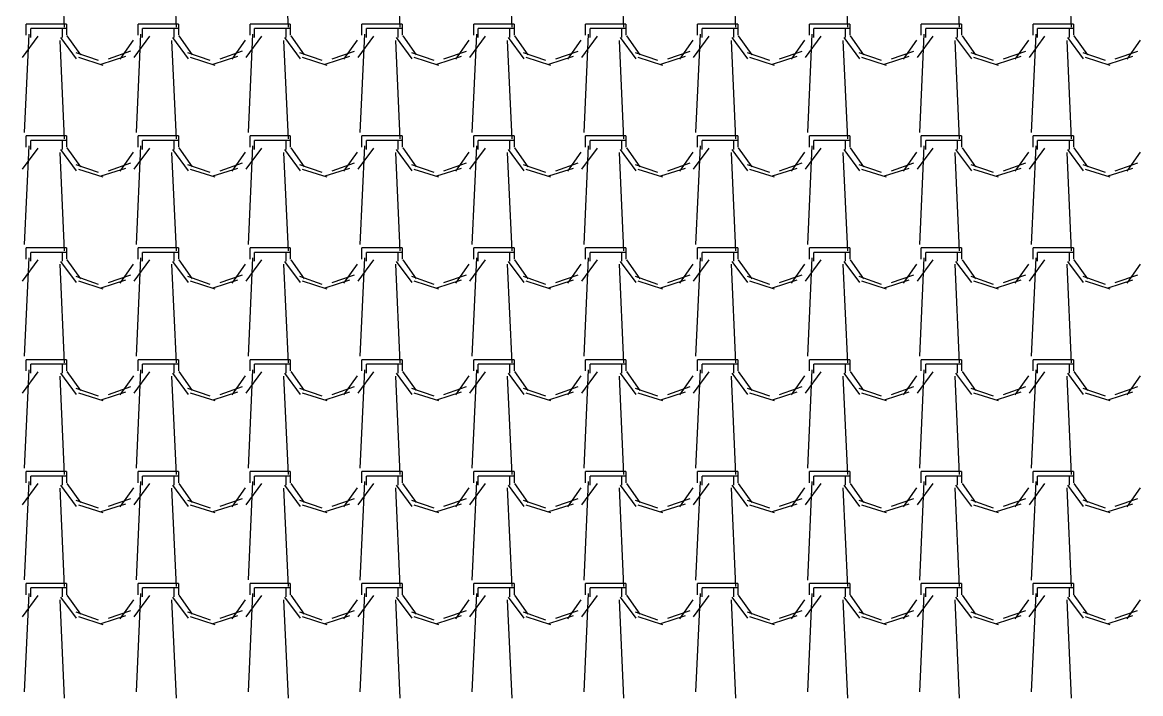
# Model space of a CAD drawing. Header units: millimetres. Extents: x 3923 to 4007, y 744 to 863.
# Drawn here: x 3933.403 to 3935.953, y 843.7 to 845.231 of the extents above; entities that cross this region are included whole.
import ezdxf

# ---------------------------------------------------------------- set-up
doc = ezdxf.new("R2010")
doc.units = ezdxf.units.MM
doc.layers.add('-HIDRO', color=8, linetype='Continuous')

msp = doc.modelspace()

# ---------------------------------------------------------------- linework, layer by layer
at = {"layer": '-HIDRO', "linetype": 'Continuous'}
for p, q in [((3933.4884, 845.445), (3933.4986, 845.2205)), ((3933.7436, 845.445), (3933.7538, 845.2205)), ((3933.9987, 845.445), (3934.009, 845.2205)), ((3934.2539, 845.445), (3934.2641, 845.2205)), ((3934.509, 845.445), (3934.5193, 845.2205)), ((3934.7642, 845.445), (3934.7744, 845.2205)), ((3935.0194, 845.445), (3935.0296, 845.2205)), ((3935.2745, 845.445), (3935.2847, 845.2205)), ((3935.5297, 845.445), (3935.5399, 845.2205)), ((3935.7848, 845.445), (3935.795, 845.2205)), ((3933.4937, 845.2272), (3933.4121, 845.2272)), ((3933.4121, 845.2017), (3933.4121, 845.2272)), ((3933.4937, 845.217), (3933.4223, 845.217)), ((3933.4223, 845.1966), (3933.4223, 845.217)), ((3933.5039, 845.2272), (3933.4937, 845.2272)), ((3933.4937, 845.217), (3933.4937, 845.1966)), ((3933.5039, 845.217), (3933.4937, 845.217)), ((3933.5039, 845.2272), (3933.5039, 845.2017)), ((3933.7489, 845.2272), (3933.6672, 845.2272)), ((3933.6672, 845.2017), (3933.6672, 845.2272)), ((3933.7489, 845.217), (3933.6774, 845.217)), ((3933.6774, 845.1966), (3933.6774, 845.217)), ((3933.7591, 845.2272), (3933.7489, 845.2272)), ((3933.7489, 845.217), (3933.7489, 845.1966)), ((3933.7591, 845.217), (3933.7489, 845.217)), ((3933.7591, 845.2272), (3933.7591, 845.2017)), ((3934.004, 845.2272), (3933.9224, 845.2272)), ((3933.9224, 845.2017), (3933.9224, 845.2272)), ((3934.004, 845.217), (3933.9326, 845.217)), ((3933.9326, 845.1966), (3933.9326, 845.217)), ((3934.0142, 845.2272), (3934.004, 845.2272)), ((3934.004, 845.217), (3934.004, 845.1966)), ((3934.0142, 845.217), (3934.004, 845.217)), ((3934.0142, 845.2272), (3934.0142, 845.2017)), ((3934.2592, 845.2272), (3934.1775, 845.2272)), ((3934.1775, 845.2017), (3934.1775, 845.2272)), ((3934.2592, 845.217), (3934.1877, 845.217)), ((3934.1877, 845.1966), (3934.1877, 845.217)), ((3934.2694, 845.2272), (3934.2592, 845.2272)), ((3934.2592, 845.217), (3934.2592, 845.1966)), ((3934.2694, 845.217), (3934.2592, 845.217)), ((3934.2694, 845.2272), (3934.2694, 845.2017)), ((3934.5143, 845.2272), (3934.4327, 845.2272)), ((3934.4327, 845.2017), (3934.4327, 845.2272)), ((3934.5143, 845.217), (3934.4429, 845.217)), ((3934.4429, 845.1966), (3934.4429, 845.217)), ((3934.5245, 845.2272), (3934.5143, 845.2272)), ((3934.5143, 845.217), (3934.5143, 845.1966)), ((3934.5245, 845.217), (3934.5143, 845.217)), ((3934.5245, 845.2272), (3934.5245, 845.2017)), ((3934.7695, 845.2272), (3934.6878, 845.2272)), ((3934.6878, 845.2017), (3934.6878, 845.2272)), ((3934.7695, 845.217), (3934.698, 845.217)), ((3934.698, 845.1966), (3934.698, 845.217)), ((3934.7797, 845.2272), (3934.7695, 845.2272)), ((3934.7695, 845.217), (3934.7695, 845.1966)), ((3934.7797, 845.217), (3934.7695, 845.217)), ((3934.7797, 845.2272), (3934.7797, 845.2017)), ((3935.0246, 845.2272), (3934.943, 845.2272)), ((3934.943, 845.2017), (3934.943, 845.2272)), ((3935.0246, 845.217), (3934.9532, 845.217)), ((3934.9532, 845.1966), (3934.9532, 845.217)), ((3935.0348, 845.2272), (3935.0246, 845.2272)), ((3935.0246, 845.217), (3935.0246, 845.1966)), ((3935.0348, 845.217), (3935.0246, 845.217)), ((3935.0348, 845.2272), (3935.0348, 845.2017)), ((3935.2798, 845.2272), (3935.1981, 845.2272)), ((3935.1981, 845.2017), (3935.1981, 845.2272)), ((3935.2798, 845.217), (3935.2083, 845.217)), ((3935.2083, 845.1966), (3935.2083, 845.217)), ((3935.29, 845.2272), (3935.2798, 845.2272)), ((3935.2798, 845.217), (3935.2798, 845.1966)), ((3935.29, 845.217), (3935.2798, 845.217)), ((3935.29, 845.2272), (3935.29, 845.2017)), ((3935.5349, 845.2272), (3935.4533, 845.2272)), ((3935.4533, 845.2017), (3935.4533, 845.2272)), ((3935.5349, 845.217), (3935.4635, 845.217)), ((3935.4635, 845.1966), (3935.4635, 845.217)), ((3935.5451, 845.2272), (3935.5349, 845.2272)), ((3935.5349, 845.217), (3935.5349, 845.1966)), ((3935.5451, 845.217), (3935.5349, 845.217)), ((3935.5451, 845.2272), (3935.5451, 845.2017)), ((3935.7901, 845.2272), (3935.7084, 845.2272)), ((3935.7084, 845.2017), (3935.7084, 845.2272)), ((3935.7901, 845.217), (3935.7186, 845.217)), ((3935.7186, 845.1966), (3935.7186, 845.217)), ((3935.8003, 845.2272), (3935.7901, 845.2272)), ((3935.7901, 845.217), (3935.7901, 845.1966)), ((3935.8003, 845.217), (3935.7901, 845.217)), ((3935.8003, 845.2272), (3935.8003, 845.2017)), ((3933.4032, 845.1513), (3933.439, 845.1998)), ((3933.4179, 845.2046), (3933.4076, 844.9801)), ((3933.4884, 845.1898), (3933.4986, 844.9653)), ((3933.4905, 845.1964), (3933.5262, 845.1479)), ((3933.505, 845.2003), (3933.5356, 845.1569)), ((3933.6264, 845.1469), (3933.657, 845.1903)), ((3933.6584, 845.1513), (3933.6941, 845.1998)), ((3933.673, 845.2046), (3933.6628, 844.9801)), ((3933.7436, 845.1898), (3933.7538, 844.9653)), ((3933.7456, 845.1964), (3933.7813, 845.1479)), ((3933.7601, 845.2003), (3933.7908, 845.1569)), ((3933.8816, 845.1469), (3933.9122, 845.1903)), ((3933.9135, 845.1513), (3933.9492, 845.1998)), ((3933.9282, 845.2046), (3933.918, 844.9801)), ((3933.9987, 845.1898), (3934.009, 844.9653)), ((3934.0008, 845.1964), (3934.0365, 845.1479)), ((3934.0153, 845.2003), (3934.0459, 845.1569)), ((3934.1367, 845.1469), (3934.1674, 845.1903)), ((3934.1687, 845.1513), (3934.2044, 845.1998)), ((3934.1833, 845.2046), (3934.1731, 844.98)), ((3934.2539, 845.1899), (3934.2641, 844.9653)), ((3934.2559, 845.1964), (3934.2916, 845.1479)), ((3934.2705, 845.2003), (3934.3011, 845.1569)), ((3934.3919, 845.1469), (3934.4225, 845.1903)), ((3934.4238, 845.1513), (3934.4595, 845.1998)), ((3934.4385, 845.2046), (3934.4283, 844.98)), ((3934.509, 845.1899), (3934.5193, 844.9653)), ((3934.511, 845.1964), (3934.5468, 845.1479)), ((3934.5256, 845.2003), (3934.5562, 845.1569)), ((3934.647, 845.1469), (3934.6777, 845.1903)), ((3934.679, 845.1513), (3934.7147, 845.1998)), ((3934.6936, 845.2046), (3934.6834, 844.98)), ((3934.7642, 845.1899), (3934.7744, 844.9653)), ((3934.7662, 845.1964), (3934.8019, 845.1479)), ((3934.7808, 845.2003), (3934.8114, 845.1569)), ((3934.9022, 845.1469), (3934.9328, 845.1903)), ((3934.9341, 845.1513), (3934.9698, 845.1998)), ((3934.9488, 845.2046), (3934.9386, 844.98)), ((3935.0194, 845.1899), (3935.0296, 844.9653)), ((3935.0213, 845.1964), (3935.0571, 845.1479)), ((3935.0359, 845.2003), (3935.0665, 845.1569)), ((3935.1573, 845.1469), (3935.188, 845.1903)), ((3935.1893, 845.1513), (3935.225, 845.1998)), ((3935.2039, 845.2046), (3935.1937, 844.98)), ((3935.2745, 845.1899), (3935.2847, 844.9653)), ((3935.2765, 845.1964), (3935.3122, 845.1479)), ((3935.2911, 845.2003), (3935.3217, 845.1569)), ((3935.4125, 845.1469), (3935.4431, 845.1903)), ((3935.4444, 845.1513), (3935.4801, 845.1998)), ((3935.4591, 845.2046), (3935.4489, 844.98)), ((3935.5297, 845.1899), (3935.5399, 844.9653)), ((3935.5316, 845.1964), (3935.5674, 845.1479)), ((3935.5462, 845.2003), (3935.5768, 845.1569)), ((3935.6676, 845.1469), (3935.6983, 845.1903)), ((3935.6996, 845.1513), (3935.7353, 845.1998)), ((3935.7142, 845.2046), (3935.704, 844.98)), ((3935.7848, 845.1899), (3935.795, 844.9653)), ((3935.7868, 845.1964), (3935.8225, 845.1479)), ((3935.8014, 845.2003), (3935.832, 845.1569)), ((3935.9228, 845.1469), (3935.9534, 845.1903)), ((3933.525, 845.1626), (3933.576, 845.1447)), ((3933.5993, 845.1481), (3933.6503, 845.166)), ((3933.7801, 845.1626), (3933.8311, 845.1447)), ((3933.8544, 845.1481), (3933.9055, 845.166)), ((3934.0353, 845.1626), (3934.0863, 845.1447)), ((3934.1096, 845.1481), (3934.1606, 845.1659)), ((3934.2904, 845.1626), (3934.3414, 845.1447)), ((3934.3647, 845.1481), (3934.4158, 845.1659)), ((3934.5456, 845.1626), (3934.5966, 845.1447)), ((3934.6199, 845.1481), (3934.6709, 845.1659)), ((3934.8007, 845.1626), (3934.8517, 845.1447)), ((3934.875, 845.1481), (3934.9261, 845.1659)), ((3935.0559, 845.1626), (3935.1069, 845.1447)), ((3935.1302, 845.1481), (3935.1812, 845.1659)), ((3935.311, 845.1626), (3935.362, 845.1447)), ((3935.3853, 845.1481), (3935.4364, 845.1659)), ((3935.5662, 845.1626), (3935.6172, 845.1447)), ((3935.6405, 845.1481), (3935.6915, 845.1659)), ((3935.8213, 845.1626), (3935.8723, 845.1447)), ((3935.8956, 845.1481), (3935.9467, 845.1659)), ((3933.5309, 845.1518), (3933.587, 845.1339)), ((3933.5833, 845.1362), (3933.6394, 845.1541)), ((3933.786, 845.1518), (3933.8422, 845.1339)), ((3933.8384, 845.1362), (3933.8946, 845.1541)), ((3934.0412, 845.1518), (3934.0973, 845.1339)), ((3934.0936, 845.1362), (3934.1497, 845.1541)), ((3934.2963, 845.1518), (3934.3525, 845.1339)), ((3934.3487, 845.1362), (3934.4049, 845.1541)), ((3934.5515, 845.1518), (3934.6076, 845.1339)), ((3934.6039, 845.1362), (3934.66, 845.1541)), ((3934.8066, 845.1518), (3934.8628, 845.1339)), ((3934.859, 845.1362), (3934.9152, 845.1541)), ((3935.0618, 845.1518), (3935.1179, 845.1339)), ((3935.1142, 845.1362), (3935.1703, 845.1541)), ((3935.3169, 845.1518), (3935.3731, 845.1339)), ((3935.3693, 845.1362), (3935.4255, 845.1541)), ((3935.5721, 845.1518), (3935.6282, 845.1339)), ((3935.6245, 845.1362), (3935.6806, 845.1541)), ((3935.8272, 845.1518), (3935.8834, 845.1339)), ((3935.8796, 845.1362), (3935.9358, 845.1541)), ((3933.4937, 844.9721), (3933.4121, 844.9721)), ((3933.4121, 844.9466), (3933.4121, 844.9721)), ((3933.4937, 844.9619), (3933.4223, 844.9619)), ((3933.4223, 844.9415), (3933.4223, 844.9619)), ((3933.5039, 844.9721), (3933.4937, 844.9721)), ((3933.4937, 844.9619), (3933.4937, 844.9415)), ((3933.5039, 844.9619), (3933.4937, 844.9619)), ((3933.5039, 844.9721), (3933.5039, 844.9466)), ((3933.7489, 844.9721), (3933.6672, 844.9721)), ((3933.6672, 844.9466), (3933.6672, 844.9721)), ((3933.7489, 844.9619), (3933.6774, 844.9619)), ((3933.6774, 844.9415), (3933.6774, 844.9619)), ((3933.7591, 844.9721), (3933.7489, 844.9721)), ((3933.7489, 844.9619), (3933.7489, 844.9415)), ((3933.7591, 844.9619), (3933.7489, 844.9619)), ((3933.7591, 844.9721), (3933.7591, 844.9466)), ((3934.004, 844.9721), (3933.9224, 844.9721)), ((3933.9224, 844.9466), (3933.9224, 844.9721)), ((3934.004, 844.9619), (3933.9326, 844.9619)), ((3933.9326, 844.9415), (3933.9326, 844.9619)), ((3934.0142, 844.9721), (3934.004, 844.9721)), ((3934.004, 844.9619), (3934.004, 844.9415)), ((3934.0142, 844.9619), (3934.004, 844.9619)), ((3934.0142, 844.9721), (3934.0142, 844.9466)), ((3934.2592, 844.9721), (3934.1775, 844.9721)), ((3934.1775, 844.9466), (3934.1775, 844.9721)), ((3934.2592, 844.9619), (3934.1877, 844.9619)), ((3934.1877, 844.9415), (3934.1877, 844.9619)), ((3934.2694, 844.9721), (3934.2592, 844.9721)), ((3934.2592, 844.9619), (3934.2592, 844.9415)), ((3934.2694, 844.9619), (3934.2592, 844.9619)), ((3934.2694, 844.9721), (3934.2694, 844.9466)), ((3934.5143, 844.9721), (3934.4327, 844.9721)), ((3934.4327, 844.9466), (3934.4327, 844.9721)), ((3934.5143, 844.9619), (3934.4429, 844.9619)), ((3934.4429, 844.9415), (3934.4429, 844.9619)), ((3934.5245, 844.9721), (3934.5143, 844.9721)), ((3934.5143, 844.9619), (3934.5143, 844.9415)), ((3934.5245, 844.9619), (3934.5143, 844.9619)), ((3934.5245, 844.9721), (3934.5245, 844.9466)), ((3934.7695, 844.9721), (3934.6878, 844.9721)), ((3934.6878, 844.9466), (3934.6878, 844.9721)), ((3934.7695, 844.9619), (3934.698, 844.9619)), ((3934.698, 844.9415), (3934.698, 844.9619)), ((3934.7797, 844.9721), (3934.7695, 844.9721)), ((3934.7695, 844.9619), (3934.7695, 844.9415)), ((3934.7797, 844.9619), (3934.7695, 844.9619)), ((3934.7797, 844.9721), (3934.7797, 844.9466)), ((3935.0246, 844.9721), (3934.943, 844.9721)), ((3934.943, 844.9466), (3934.943, 844.9721)), ((3935.0246, 844.9619), (3934.9532, 844.9619)), ((3934.9532, 844.9415), (3934.9532, 844.9619)), ((3935.0348, 844.9721), (3935.0246, 844.9721)), ((3935.0246, 844.9619), (3935.0246, 844.9415)), ((3935.0348, 844.9619), (3935.0246, 844.9619)), ((3935.0348, 844.9721), (3935.0348, 844.9466)), ((3935.2798, 844.9721), (3935.1981, 844.9721)), ((3935.1981, 844.9466), (3935.1981, 844.9721)), ((3935.2798, 844.9619), (3935.2083, 844.9619)), ((3935.2083, 844.9415), (3935.2083, 844.9619)), ((3935.29, 844.9721), (3935.2798, 844.9721)), ((3935.2798, 844.9619), (3935.2798, 844.9415)), ((3935.29, 844.9619), (3935.2798, 844.9619)), ((3935.29, 844.9721), (3935.29, 844.9466)), ((3935.5349, 844.9721), (3935.4533, 844.9721)), ((3935.4533, 844.9466), (3935.4533, 844.9721)), ((3935.5349, 844.9619), (3935.4635, 844.9619)), ((3935.4635, 844.9415), (3935.4635, 844.9619)), ((3935.5451, 844.9721), (3935.5349, 844.9721)), ((3935.5349, 844.9619), (3935.5349, 844.9415)), ((3935.5451, 844.9619), (3935.5349, 844.9619)), ((3935.5451, 844.9721), (3935.5451, 844.9466)), ((3935.7901, 844.9721), (3935.7084, 844.9721)), ((3935.7084, 844.9466), (3935.7084, 844.9721)), ((3935.7901, 844.9619), (3935.7186, 844.9619)), ((3935.7186, 844.9415), (3935.7186, 844.9619)), ((3935.8003, 844.9721), (3935.7901, 844.9721)), ((3935.7901, 844.9619), (3935.7901, 844.9415)), ((3935.8003, 844.9619), (3935.7901, 844.9619)), ((3935.8003, 844.9721), (3935.8003, 844.9466)), ((3933.4032, 844.8962), (3933.439, 844.9446)), ((3933.4179, 844.9494), (3933.4076, 844.7249)), ((3933.4884, 844.9347), (3933.4986, 844.7102)), ((3933.4905, 844.9412), (3933.5262, 844.8928)), ((3933.505, 844.9451), (3933.5356, 844.9018)), ((3933.6264, 844.8918), (3933.657, 844.9351)), ((3933.6584, 844.8962), (3933.6941, 844.9446)), ((3933.673, 844.9494), (3933.6628, 844.7249)), ((3933.7436, 844.9347), (3933.7538, 844.7102)), ((3933.7456, 844.9412), (3933.7813, 844.8928)), ((3933.7601, 844.9451), (3933.7908, 844.9018)), ((3933.8816, 844.8918), (3933.9122, 844.9351)), ((3933.9135, 844.8961), (3933.9492, 844.9446)), ((3933.9282, 844.9494), (3933.918, 844.7249)), ((3933.9987, 844.9347), (3934.009, 844.7102)), ((3934.0008, 844.9412), (3934.0365, 844.8928)), ((3934.0153, 844.9451), (3934.0459, 844.9018)), ((3934.1367, 844.8918), (3934.1674, 844.9351)), ((3934.1687, 844.8961), (3934.2044, 844.9446)), ((3934.1833, 844.9494), (3934.1731, 844.7249)), ((3934.2539, 844.9347), (3934.2641, 844.7102)), ((3934.2559, 844.9412), (3934.2916, 844.8928)), ((3934.2705, 844.9451), (3934.3011, 844.9018)), ((3934.3919, 844.8918), (3934.4225, 844.9351)), ((3934.4238, 844.8961), (3934.4595, 844.9446)), ((3934.4385, 844.9494), (3934.4283, 844.7249)), ((3934.509, 844.9347), (3934.5193, 844.7102)), ((3934.511, 844.9412), (3934.5468, 844.8928)), ((3934.5256, 844.9451), (3934.5562, 844.9018)), ((3934.647, 844.8918), (3934.6777, 844.9351)), ((3934.679, 844.8961), (3934.7147, 844.9446)), ((3934.6936, 844.9494), (3934.6834, 844.7249)), ((3934.7642, 844.9347), (3934.7744, 844.7102)), ((3934.7662, 844.9412), (3934.8019, 844.8928)), ((3934.7808, 844.9451), (3934.8114, 844.9018)), ((3934.9022, 844.8918), (3934.9328, 844.9351)), ((3934.9341, 844.8961), (3934.9698, 844.9446)), ((3934.9488, 844.9494), (3934.9386, 844.7249)), ((3935.0194, 844.9347), (3935.0296, 844.7102)), ((3935.0213, 844.9412), (3935.0571, 844.8928)), ((3935.0359, 844.9451), (3935.0665, 844.9018)), ((3935.1573, 844.8918), (3935.188, 844.9351)), ((3935.1893, 844.8961), (3935.225, 844.9446)), ((3935.2039, 844.9494), (3935.1937, 844.7249)), ((3935.2745, 844.9347), (3935.2847, 844.7102)), ((3935.2765, 844.9412), (3935.3122, 844.8928)), ((3935.2911, 844.9451), (3935.3217, 844.9017)), ((3935.4125, 844.8918), (3935.4431, 844.9351)), ((3935.4444, 844.8961), (3935.4801, 844.9446)), ((3935.4591, 844.9494), (3935.4489, 844.7249)), ((3935.5297, 844.9347), (3935.5399, 844.7102)), ((3935.5316, 844.9412), (3935.5674, 844.8928)), ((3935.5462, 844.9451), (3935.5768, 844.9017)), ((3935.6676, 844.8918), (3935.6983, 844.9351)), ((3935.6996, 844.8961), (3935.7353, 844.9446)), ((3935.7142, 844.9494), (3935.704, 844.7249)), ((3935.7848, 844.9347), (3935.795, 844.7102)), ((3935.7868, 844.9412), (3935.8225, 844.8928)), ((3935.8014, 844.9451), (3935.832, 844.9017)), ((3935.9228, 844.8918), (3935.9534, 844.9351)), ((3933.525, 844.9074), (3933.576, 844.8895)), ((3933.5993, 844.8929), (3933.6503, 844.9108)), ((3933.7801, 844.9074), (3933.8311, 844.8895)), ((3933.8544, 844.8929), (3933.9055, 844.9108)), ((3934.0353, 844.9074), (3934.0863, 844.8895)), ((3934.1096, 844.8929), (3934.1606, 844.9108)), ((3934.2904, 844.9074), (3934.3414, 844.8895)), ((3934.3647, 844.8929), (3934.4158, 844.9108)), ((3934.5456, 844.9074), (3934.5966, 844.8895)), ((3934.6199, 844.8929), (3934.6709, 844.9108)), ((3934.8007, 844.9074), (3934.8517, 844.8895)), ((3934.875, 844.8929), (3934.9261, 844.9108)), ((3935.0559, 844.9074), (3935.1069, 844.8895)), ((3935.1302, 844.8929), (3935.1812, 844.9108)), ((3935.311, 844.9074), (3935.362, 844.8895)), ((3935.3853, 844.8929), (3935.4364, 844.9108)), ((3935.5662, 844.9074), (3935.6172, 844.8895)), ((3935.6405, 844.8929), (3935.6915, 844.9108)), ((3935.8213, 844.9074), (3935.8723, 844.8895)), ((3935.8956, 844.8929), (3935.9467, 844.9108)), ((3933.5309, 844.8966), (3933.587, 844.8788)), ((3933.5833, 844.881), (3933.6394, 844.8989)), ((3933.786, 844.8966), (3933.8422, 844.8788)), ((3933.8384, 844.881), (3933.8946, 844.8989)), ((3934.0412, 844.8966), (3934.0973, 844.8788)), ((3934.0936, 844.881), (3934.1497, 844.8989)), ((3934.2963, 844.8966), (3934.3525, 844.8788)), ((3934.3487, 844.881), (3934.4049, 844.8989)), ((3934.5515, 844.8966), (3934.6076, 844.8788)), ((3934.6039, 844.881), (3934.66, 844.8989)), ((3934.8066, 844.8966), (3934.8628, 844.8788)), ((3934.859, 844.881), (3934.9152, 844.8989)), ((3935.0618, 844.8966), (3935.1179, 844.8788)), ((3935.1142, 844.881), (3935.1703, 844.8989)), ((3935.3169, 844.8966), (3935.3731, 844.8788)), ((3935.3693, 844.881), (3935.4255, 844.8989)), ((3935.5721, 844.8966), (3935.6282, 844.8788)), ((3935.6245, 844.881), (3935.6806, 844.8989)), ((3935.8272, 844.8966), (3935.8834, 844.8788)), ((3935.8796, 844.881), (3935.9358, 844.8989)), ((3933.4937, 844.7169), (3933.4121, 844.7169)), ((3933.4121, 844.6914), (3933.4121, 844.7169)), ((3933.4937, 844.7067), (3933.4223, 844.7067)), ((3933.4223, 844.6863), (3933.4223, 844.7067)), ((3933.5039, 844.7169), (3933.4937, 844.7169)), ((3933.4937, 844.7067), (3933.4937, 844.6863)), ((3933.5039, 844.7067), (3933.4937, 844.7067)), ((3933.5039, 844.7169), (3933.5039, 844.6914)), ((3933.7489, 844.7169), (3933.6672, 844.7169)), ((3933.6672, 844.6914), (3933.6672, 844.7169)), ((3933.7489, 844.7067), (3933.6774, 844.7067)), ((3933.6774, 844.6863), (3933.6774, 844.7067)), ((3933.7591, 844.7169), (3933.7489, 844.7169)), ((3933.7489, 844.7067), (3933.7489, 844.6863)), ((3933.7591, 844.7067), (3933.7489, 844.7067)), ((3933.7591, 844.7169), (3933.7591, 844.6914)), ((3934.004, 844.7169), (3933.9224, 844.7169)), ((3933.9224, 844.6914), (3933.9224, 844.7169)), ((3934.004, 844.7067), (3933.9326, 844.7067)), ((3933.9326, 844.6863), (3933.9326, 844.7067)), ((3934.0142, 844.7169), (3934.004, 844.7169)), ((3934.004, 844.7067), (3934.004, 844.6863)), ((3934.0142, 844.7067), (3934.004, 844.7067)), ((3934.0142, 844.7169), (3934.0142, 844.6914)), ((3934.2592, 844.7169), (3934.1775, 844.7169)), ((3934.1775, 844.6914), (3934.1775, 844.7169)), ((3934.2592, 844.7067), (3934.1877, 844.7067)), ((3934.1877, 844.6863), (3934.1877, 844.7067)), ((3934.2694, 844.7169), (3934.2592, 844.7169)), ((3934.2592, 844.7067), (3934.2592, 844.6863)), ((3934.2694, 844.7067), (3934.2592, 844.7067)), ((3934.2694, 844.7169), (3934.2694, 844.6914)), ((3934.5143, 844.7169), (3934.4327, 844.7169)), ((3934.4327, 844.6914), (3934.4327, 844.7169)), ((3934.5143, 844.7067), (3934.4429, 844.7067)), ((3934.4429, 844.6863), (3934.4429, 844.7067)), ((3934.5245, 844.7169), (3934.5143, 844.7169)), ((3934.5143, 844.7067), (3934.5143, 844.6863)), ((3934.5245, 844.7067), (3934.5143, 844.7067)), ((3934.5245, 844.7169), (3934.5245, 844.6914)), ((3934.7695, 844.7169), (3934.6878, 844.7169)), ((3934.6878, 844.6914), (3934.6878, 844.7169)), ((3934.7695, 844.7067), (3934.698, 844.7067)), ((3934.698, 844.6863), (3934.698, 844.7067)), ((3934.7797, 844.7169), (3934.7695, 844.7169)), ((3934.7695, 844.7067), (3934.7695, 844.6863)), ((3934.7797, 844.7067), (3934.7695, 844.7067)), ((3934.7797, 844.7169), (3934.7797, 844.6914)), ((3935.0246, 844.7169), (3934.943, 844.7169)), ((3934.943, 844.6914), (3934.943, 844.7169)), ((3935.0246, 844.7067), (3934.9532, 844.7067)), ((3934.9532, 844.6863), (3934.9532, 844.7067)), ((3935.0348, 844.7169), (3935.0246, 844.7169)), ((3935.0246, 844.7067), (3935.0246, 844.6863)), ((3935.0348, 844.7067), (3935.0246, 844.7067)), ((3935.0348, 844.7169), (3935.0348, 844.6914)), ((3935.2798, 844.7169), (3935.1981, 844.7169)), ((3935.1981, 844.6914), (3935.1981, 844.7169)), ((3935.2798, 844.7067), (3935.2083, 844.7067)), ((3935.2083, 844.6863), (3935.2083, 844.7067)), ((3935.29, 844.7169), (3935.2798, 844.7169)), ((3935.2798, 844.7067), (3935.2798, 844.6863)), ((3935.29, 844.7067), (3935.2798, 844.7067)), ((3935.29, 844.7169), (3935.29, 844.6914)), ((3935.5349, 844.7169), (3935.4533, 844.7169)), ((3935.4533, 844.6914), (3935.4533, 844.7169)), ((3935.5349, 844.7067), (3935.4635, 844.7067)), ((3935.4635, 844.6863), (3935.4635, 844.7067)), ((3935.5451, 844.7169), (3935.5349, 844.7169)), ((3935.5349, 844.7067), (3935.5349, 844.6863)), ((3935.5451, 844.7067), (3935.5349, 844.7067)), ((3935.5451, 844.7169), (3935.5451, 844.6914)), ((3935.7901, 844.7169), (3935.7084, 844.7169)), ((3935.7084, 844.6914), (3935.7084, 844.7169)), ((3935.7901, 844.7067), (3935.7186, 844.7067)), ((3935.7186, 844.6863), (3935.7186, 844.7067)), ((3935.8003, 844.7169), (3935.7901, 844.7169)), ((3935.7901, 844.7067), (3935.7901, 844.6863)), ((3935.8003, 844.7067), (3935.7901, 844.7067)), ((3935.8003, 844.7169), (3935.8003, 844.6914)), ((3933.4032, 844.641), (3933.4389, 844.6895)), ((3933.4179, 844.6943), (3933.4076, 844.4698)), ((3933.4884, 844.6795), (3933.4986, 844.455)), ((3933.4905, 844.6861), (3933.5262, 844.6376)), ((3933.505, 844.69), (3933.5356, 844.6466)), ((3933.6264, 844.6366), (3933.657, 844.68)), ((3933.6584, 844.641), (3933.6941, 844.6895)), ((3933.673, 844.6943), (3933.6628, 844.4698)), ((3933.7436, 844.6795), (3933.7538, 844.455)), ((3933.7456, 844.6861), (3933.7813, 844.6376)), ((3933.7601, 844.69), (3933.7908, 844.6466)), ((3933.8816, 844.6366), (3933.9122, 844.68)), ((3933.9135, 844.641), (3933.9492, 844.6895)), ((3933.9282, 844.6943), (3933.918, 844.4698)), ((3933.9987, 844.6795), (3934.009, 844.455)), ((3934.0008, 844.6861), (3934.0365, 844.6376)), ((3934.0153, 844.69), (3934.0459, 844.6466)), ((3934.1367, 844.6366), (3934.1674, 844.68)), ((3934.1687, 844.641), (3934.2044, 844.6895)), ((3934.1833, 844.6943), (3934.1731, 844.4697)), ((3934.2539, 844.6796), (3934.2641, 844.455)), ((3934.2559, 844.6861), (3934.2916, 844.6376)), ((3934.2705, 844.69), (3934.3011, 844.6466)), ((3934.3919, 844.6366), (3934.4225, 844.68)), ((3934.4238, 844.641), (3934.4595, 844.6895)), ((3934.4385, 844.6943), (3934.4283, 844.4697)), ((3934.509, 844.6796), (3934.5193, 844.455)), ((3934.5111, 844.6861), (3934.5468, 844.6376)), ((3934.5256, 844.69), (3934.5562, 844.6466)), ((3934.647, 844.6366), (3934.6777, 844.68)), ((3934.679, 844.641), (3934.7147, 844.6895)), ((3934.6936, 844.6943), (3934.6834, 844.4697)), ((3934.7642, 844.6796), (3934.7744, 844.455)), ((3934.7662, 844.6861), (3934.8019, 844.6376)), ((3934.7808, 844.69), (3934.8114, 844.6466)), ((3934.9022, 844.6366), (3934.9328, 844.68)), ((3934.9341, 844.641), (3934.9698, 844.6895)), ((3934.9488, 844.6943), (3934.9386, 844.4697)), ((3935.0194, 844.6796), (3935.0296, 844.455)), ((3935.0213, 844.6861), (3935.0571, 844.6376)), ((3935.0359, 844.69), (3935.0665, 844.6466)), ((3935.1573, 844.6366), (3935.188, 844.68)), ((3935.1893, 844.641), (3935.225, 844.6895)), ((3935.2039, 844.6943), (3935.1937, 844.4697)), ((3935.2745, 844.6796), (3935.2847, 844.455)), ((3935.2765, 844.6861), (3935.3122, 844.6376)), ((3935.2911, 844.69), (3935.3217, 844.6466)), ((3935.4125, 844.6366), (3935.4431, 844.68)), ((3935.4444, 844.641), (3935.4801, 844.6895)), ((3935.4591, 844.6943), (3935.4489, 844.4697)), ((3935.5297, 844.6796), (3935.5399, 844.455)), ((3935.5316, 844.6861), (3935.5674, 844.6376)), ((3935.5462, 844.69), (3935.5768, 844.6466)), ((3935.6676, 844.6366), (3935.6983, 844.68)), ((3935.6996, 844.641), (3935.7353, 844.6895)), ((3935.7142, 844.6943), (3935.704, 844.4697)), ((3935.7848, 844.6796), (3935.795, 844.455)), ((3935.7868, 844.6861), (3935.8225, 844.6376)), ((3935.8014, 844.69), (3935.832, 844.6466)), ((3935.9228, 844.6366), (3935.9534, 844.68)), ((3933.525, 844.6522), (3933.576, 844.6344)), ((3933.5993, 844.6378), (3933.6503, 844.6557)), ((3933.7801, 844.6522), (3933.8311, 844.6344)), ((3933.8544, 844.6378), (3933.9055, 844.6557)), ((3934.0353, 844.6522), (3934.0863, 844.6344)), ((3934.1096, 844.6378), (3934.1606, 844.6556)), ((3934.2904, 844.6522), (3934.3414, 844.6344)), ((3934.3647, 844.6378), (3934.4158, 844.6556)), ((3934.5456, 844.6522), (3934.5966, 844.6344)), ((3934.6199, 844.6378), (3934.6709, 844.6556)), ((3934.8007, 844.6522), (3934.8517, 844.6344)), ((3934.875, 844.6378), (3934.9261, 844.6556)), ((3935.0559, 844.6522), (3935.1069, 844.6344)), ((3935.1302, 844.6378), (3935.1812, 844.6556)), ((3935.311, 844.6522), (3935.362, 844.6344)), ((3935.3853, 844.6378), (3935.4364, 844.6556)), ((3935.5662, 844.6523), (3935.6172, 844.6344)), ((3935.6405, 844.6378), (3935.6915, 844.6556)), ((3935.8213, 844.6523), (3935.8723, 844.6344)), ((3935.8956, 844.6378), (3935.9467, 844.6556)), ((3933.5309, 844.6415), (3933.587, 844.6236)), ((3933.5833, 844.6259), (3933.6394, 844.6438)), ((3933.786, 844.6415), (3933.8422, 844.6236)), ((3933.8384, 844.6259), (3933.8946, 844.6438)), ((3934.0412, 844.6415), (3934.0973, 844.6236)), ((3934.0936, 844.6259), (3934.1497, 844.6438)), ((3934.2963, 844.6415), (3934.3525, 844.6236)), ((3934.3487, 844.6259), (3934.4049, 844.6438)), ((3934.5515, 844.6415), (3934.6076, 844.6236)), ((3934.6039, 844.6259), (3934.66, 844.6438)), ((3934.8066, 844.6415), (3934.8628, 844.6236)), ((3934.859, 844.6259), (3934.9152, 844.6438)), ((3935.0618, 844.6415), (3935.1179, 844.6236)), ((3935.1142, 844.6259), (3935.1703, 844.6438)), ((3935.3169, 844.6415), (3935.3731, 844.6236)), ((3935.3693, 844.6259), (3935.4255, 844.6438)), ((3935.5721, 844.6415), (3935.6282, 844.6236)), ((3935.6245, 844.6259), (3935.6806, 844.6438)), ((3935.8272, 844.6415), (3935.8834, 844.6236)), ((3935.8796, 844.6259), (3935.9358, 844.6438)), ((3933.4937, 844.4618), (3933.4121, 844.4618)), ((3933.4121, 844.4363), (3933.4121, 844.4618)), ((3933.4937, 844.4516), (3933.4223, 844.4516)), ((3933.4223, 844.4312), (3933.4223, 844.4516)), ((3933.5039, 844.4618), (3933.4937, 844.4618)), ((3933.4937, 844.4516), (3933.4937, 844.4312)), ((3933.5039, 844.4516), (3933.4937, 844.4516)), ((3933.5039, 844.4618), (3933.5039, 844.4363)), ((3933.7489, 844.4618), (3933.6672, 844.4618)), ((3933.6672, 844.4363), (3933.6672, 844.4618)), ((3933.7489, 844.4516), (3933.6774, 844.4516)), ((3933.6774, 844.4312), (3933.6774, 844.4516)), ((3933.7591, 844.4618), (3933.7489, 844.4618)), ((3933.7489, 844.4516), (3933.7489, 844.4312)), ((3933.7591, 844.4516), (3933.7489, 844.4516)), ((3933.7591, 844.4618), (3933.7591, 844.4363)), ((3934.004, 844.4618), (3933.9224, 844.4618)), ((3933.9224, 844.4363), (3933.9224, 844.4618)), ((3934.004, 844.4516), (3933.9326, 844.4516)), ((3933.9326, 844.4312), (3933.9326, 844.4516)), ((3934.0142, 844.4618), (3934.004, 844.4618)), ((3934.004, 844.4516), (3934.004, 844.4312)), ((3934.0142, 844.4516), (3934.004, 844.4516)), ((3934.0142, 844.4618), (3934.0142, 844.4363)), ((3934.2592, 844.4618), (3934.1775, 844.4618)), ((3934.1775, 844.4363), (3934.1775, 844.4618)), ((3934.2592, 844.4516), (3934.1877, 844.4516)), ((3934.1877, 844.4312), (3934.1877, 844.4516)), ((3934.2694, 844.4618), (3934.2592, 844.4618)), ((3934.2592, 844.4516), (3934.2592, 844.4312)), ((3934.2694, 844.4516), (3934.2592, 844.4516)), ((3934.2694, 844.4618), (3934.2694, 844.4363)), ((3934.5143, 844.4618), (3934.4327, 844.4618)), ((3934.4327, 844.4363), (3934.4327, 844.4618)), ((3934.5143, 844.4516), (3934.4429, 844.4516)), ((3934.4429, 844.4312), (3934.4429, 844.4516)), ((3934.5245, 844.4618), (3934.5143, 844.4618)), ((3934.5143, 844.4516), (3934.5143, 844.4312)), ((3934.5245, 844.4516), (3934.5143, 844.4516)), ((3934.5245, 844.4618), (3934.5245, 844.4363)), ((3934.7695, 844.4618), (3934.6878, 844.4618)), ((3934.6878, 844.4363), (3934.6878, 844.4618)), ((3934.7695, 844.4516), (3934.698, 844.4516)), ((3934.698, 844.4312), (3934.698, 844.4516)), ((3934.7797, 844.4618), (3934.7695, 844.4618)), ((3934.7695, 844.4516), (3934.7695, 844.4312)), ((3934.7797, 844.4516), (3934.7695, 844.4516)), ((3934.7797, 844.4618), (3934.7797, 844.4363)), ((3935.0246, 844.4618), (3934.943, 844.4618)), ((3934.943, 844.4363), (3934.943, 844.4618)), ((3935.0246, 844.4516), (3934.9532, 844.4516)), ((3934.9532, 844.4312), (3934.9532, 844.4516)), ((3935.0348, 844.4618), (3935.0246, 844.4618)), ((3935.0246, 844.4516), (3935.0246, 844.4312)), ((3935.0348, 844.4516), (3935.0246, 844.4516)), ((3935.0348, 844.4618), (3935.0348, 844.4363)), ((3935.2798, 844.4618), (3935.1981, 844.4618)), ((3935.1981, 844.4363), (3935.1981, 844.4618)), ((3935.2798, 844.4516), (3935.2083, 844.4516)), ((3935.2083, 844.4312), (3935.2083, 844.4516)), ((3935.29, 844.4618), (3935.2798, 844.4618)), ((3935.2798, 844.4516), (3935.2798, 844.4312)), ((3935.29, 844.4516), (3935.2798, 844.4516)), ((3935.29, 844.4618), (3935.29, 844.4363)), ((3935.5349, 844.4618), (3935.4533, 844.4618)), ((3935.4533, 844.4363), (3935.4533, 844.4618)), ((3935.5349, 844.4516), (3935.4635, 844.4516)), ((3935.4635, 844.4312), (3935.4635, 844.4516)), ((3935.5451, 844.4618), (3935.5349, 844.4618)), ((3935.5349, 844.4516), (3935.5349, 844.4312)), ((3935.5451, 844.4516), (3935.5349, 844.4516)), ((3935.5451, 844.4618), (3935.5451, 844.4363)), ((3935.7901, 844.4618), (3935.7084, 844.4618)), ((3935.7084, 844.4363), (3935.7084, 844.4618)), ((3935.7901, 844.4516), (3935.7186, 844.4516)), ((3935.7186, 844.4312), (3935.7186, 844.4516)), ((3935.8003, 844.4618), (3935.7901, 844.4618)), ((3935.7901, 844.4516), (3935.7901, 844.4312)), ((3935.8003, 844.4516), (3935.7901, 844.4516)), ((3935.8003, 844.4618), (3935.8003, 844.4363)), ((3933.4032, 844.3859), (3933.4389, 844.4343)), ((3933.4179, 844.4391), (3933.4076, 844.2146)), ((3933.4884, 844.4244), (3933.4986, 844.1999)), ((3933.4905, 844.4309), (3933.5262, 844.3825)), ((3933.505, 844.4348), (3933.5356, 844.3915)), ((3933.6264, 844.3815), (3933.6571, 844.4248)), ((3933.6584, 844.3859), (3933.6941, 844.4343)), ((3933.673, 844.4391), (3933.6628, 844.2146)), ((3933.7436, 844.4244), (3933.7538, 844.1999)), ((3933.7456, 844.4309), (3933.7813, 844.3825)), ((3933.7601, 844.4348), (3933.7908, 844.3915)), ((3933.8816, 844.3815), (3933.9122, 844.4248)), ((3933.9135, 844.3858), (3933.9492, 844.4343)), ((3933.9282, 844.4391), (3933.918, 844.2146)), ((3933.9987, 844.4244), (3934.009, 844.1999)), ((3934.0008, 844.4309), (3934.0365, 844.3825)), ((3934.0153, 844.4348), (3934.0459, 844.3915)), ((3934.1367, 844.3815), (3934.1674, 844.4248)), ((3934.1687, 844.3858), (3934.2044, 844.4343)), ((3934.1833, 844.4391), (3934.1731, 844.2146)), ((3934.2539, 844.4244), (3934.2641, 844.1999)), ((3934.2559, 844.4309), (3934.2916, 844.3825)), ((3934.2704, 844.4348), (3934.3011, 844.3915)), ((3934.3919, 844.3815), (3934.4225, 844.4248)), ((3934.4238, 844.3858), (3934.4595, 844.4343)), ((3934.4385, 844.4391), (3934.4283, 844.2146)), ((3934.509, 844.4244), (3934.5193, 844.1999)), ((3934.5111, 844.4309), (3934.5468, 844.3825)), ((3934.5256, 844.4348), (3934.5562, 844.3915)), ((3934.647, 844.3815), (3934.6777, 844.4248)), ((3934.679, 844.3858), (3934.7147, 844.4343)), ((3934.6936, 844.4391), (3934.6834, 844.2146)), ((3934.7642, 844.4244), (3934.7744, 844.1999)), ((3934.7662, 844.4309), (3934.8019, 844.3825)), ((3934.7808, 844.4348), (3934.8114, 844.3915)), ((3934.9022, 844.3815), (3934.9328, 844.4248)), ((3934.9341, 844.3858), (3934.9698, 844.4343)), ((3934.9488, 844.4391), (3934.9386, 844.2146)), ((3935.0194, 844.4244), (3935.0296, 844.1999)), ((3935.0213, 844.4309), (3935.0571, 844.3825)), ((3935.0359, 844.4348), (3935.0665, 844.3915)), ((3935.1573, 844.3815), (3935.188, 844.4248)), ((3935.1893, 844.3858), (3935.225, 844.4343)), ((3935.2039, 844.4391), (3935.1937, 844.2146)), ((3935.2745, 844.4244), (3935.2847, 844.1999)), ((3935.2765, 844.4309), (3935.3122, 844.3825)), ((3935.2911, 844.4348), (3935.3217, 844.3915)), ((3935.4125, 844.3815), (3935.4431, 844.4248)), ((3935.4444, 844.3858), (3935.4801, 844.4343)), ((3935.4591, 844.4391), (3935.4489, 844.2146)), ((3935.5297, 844.4244), (3935.5399, 844.1999)), ((3935.5316, 844.4309), (3935.5674, 844.3825)), ((3935.5462, 844.4348), (3935.5768, 844.3914)), ((3935.6676, 844.3815), (3935.6983, 844.4248)), ((3935.6996, 844.3858), (3935.7353, 844.4343)), ((3935.7142, 844.4391), (3935.704, 844.2146)), ((3935.7848, 844.4244), (3935.795, 844.1999)), ((3935.7868, 844.4309), (3935.8225, 844.3825)), ((3935.8014, 844.4348), (3935.832, 844.3914)), ((3935.9228, 844.3815), (3935.9534, 844.4248)), ((3933.525, 844.3971), (3933.576, 844.3792)), ((3933.5993, 844.3826), (3933.6503, 844.4005)), ((3933.7801, 844.3971), (3933.8311, 844.3792)), ((3933.8544, 844.3826), (3933.9055, 844.4005)), ((3934.0353, 844.3971), (3934.0863, 844.3792)), ((3934.1096, 844.3826), (3934.1606, 844.4005)), ((3934.2904, 844.3971), (3934.3414, 844.3792)), ((3934.3647, 844.3826), (3934.4158, 844.4005)), ((3934.5456, 844.3971), (3934.5966, 844.3792)), ((3934.6199, 844.3826), (3934.6709, 844.4005)), ((3934.8007, 844.3971), (3934.8517, 844.3792)), ((3934.875, 844.3826), (3934.9261, 844.4005)), ((3935.0559, 844.3971), (3935.1069, 844.3792)), ((3935.1302, 844.3826), (3935.1812, 844.4005)), ((3935.311, 844.3971), (3935.362, 844.3792)), ((3935.3853, 844.3826), (3935.4364, 844.4005)), ((3935.5662, 844.3971), (3935.6172, 844.3792)), ((3935.6405, 844.3826), (3935.6915, 844.4005)), ((3935.8213, 844.3971), (3935.8723, 844.3792)), ((3935.8956, 844.3826), (3935.9467, 844.4005)), ((3933.5309, 844.3863), (3933.587, 844.3685)), ((3933.5833, 844.3707), (3933.6394, 844.3886)), ((3933.786, 844.3863), (3933.8422, 844.3685)), ((3933.8384, 844.3707), (3933.8946, 844.3886)), ((3934.0412, 844.3863), (3934.0973, 844.3685)), ((3934.0936, 844.3707), (3934.1497, 844.3886)), ((3934.2963, 844.3863), (3934.3525, 844.3685)), ((3934.3487, 844.3707), (3934.4049, 844.3886)), ((3934.5515, 844.3863), (3934.6076, 844.3685)), ((3934.6039, 844.3707), (3934.66, 844.3886)), ((3934.8066, 844.3863), (3934.8628, 844.3685)), ((3934.859, 844.3707), (3934.9152, 844.3886)), ((3935.0618, 844.3863), (3935.1179, 844.3685)), ((3935.1142, 844.3707), (3935.1703, 844.3886)), ((3935.3169, 844.3863), (3935.3731, 844.3685)), ((3935.3693, 844.3707), (3935.4255, 844.3886)), ((3935.5721, 844.3863), (3935.6282, 844.3685)), ((3935.6245, 844.3707), (3935.6806, 844.3886)), ((3935.8272, 844.3863), (3935.8834, 844.3685)), ((3935.8796, 844.3707), (3935.9358, 844.3886)), ((3933.4937, 844.2066), (3933.4121, 844.2066)), ((3933.4121, 844.1811), (3933.4121, 844.2066)), ((3933.4937, 844.1964), (3933.4223, 844.1964)), ((3933.4223, 844.176), (3933.4223, 844.1964)), ((3933.5039, 844.2066), (3933.4937, 844.2066)), ((3933.4937, 844.1964), (3933.4937, 844.176)), ((3933.5039, 844.1964), (3933.4937, 844.1964)), ((3933.5039, 844.2066), (3933.5039, 844.1811)), ((3933.7489, 844.2066), (3933.6672, 844.2066)), ((3933.6672, 844.1811), (3933.6672, 844.2066)), ((3933.7489, 844.1964), (3933.6774, 844.1964)), ((3933.6774, 844.176), (3933.6774, 844.1964)), ((3933.7591, 844.2066), (3933.7489, 844.2066)), ((3933.7489, 844.1964), (3933.7489, 844.176)), ((3933.7591, 844.1964), (3933.7489, 844.1964)), ((3933.7591, 844.2066), (3933.7591, 844.1811)), ((3934.004, 844.2066), (3933.9224, 844.2066)), ((3933.9224, 844.1811), (3933.9224, 844.2066)), ((3934.004, 844.1964), (3933.9326, 844.1964)), ((3933.9326, 844.176), (3933.9326, 844.1964)), ((3934.0142, 844.2066), (3934.004, 844.2066)), ((3934.004, 844.1964), (3934.004, 844.176)), ((3934.0142, 844.1964), (3934.004, 844.1964)), ((3934.0142, 844.2066), (3934.0142, 844.1811)), ((3934.2592, 844.2066), (3934.1775, 844.2066)), ((3934.1775, 844.1811), (3934.1775, 844.2066)), ((3934.2592, 844.1964), (3934.1877, 844.1964)), ((3934.1877, 844.176), (3934.1877, 844.1964)), ((3934.2694, 844.2066), (3934.2592, 844.2066)), ((3934.2592, 844.1964), (3934.2592, 844.176)), ((3934.2694, 844.1964), (3934.2592, 844.1964)), ((3934.2694, 844.2066), (3934.2694, 844.1811)), ((3934.5143, 844.2066), (3934.4327, 844.2066)), ((3934.4327, 844.1811), (3934.4327, 844.2066)), ((3934.5143, 844.1964), (3934.4429, 844.1964)), ((3934.4429, 844.176), (3934.4429, 844.1964)), ((3934.5245, 844.2066), (3934.5143, 844.2066)), ((3934.5143, 844.1964), (3934.5143, 844.176)), ((3934.5245, 844.1964), (3934.5143, 844.1964)), ((3934.5245, 844.2066), (3934.5245, 844.1811)), ((3934.7695, 844.2066), (3934.6878, 844.2066)), ((3934.6878, 844.1811), (3934.6878, 844.2066)), ((3934.7695, 844.1964), (3934.698, 844.1964)), ((3934.698, 844.176), (3934.698, 844.1964)), ((3934.7797, 844.2066), (3934.7695, 844.2066)), ((3934.7695, 844.1964), (3934.7695, 844.176)), ((3934.7797, 844.1964), (3934.7695, 844.1964)), ((3934.7797, 844.2066), (3934.7797, 844.1811)), ((3935.0246, 844.2066), (3934.943, 844.2066)), ((3934.943, 844.1811), (3934.943, 844.2066)), ((3935.0246, 844.1964), (3934.9532, 844.1964)), ((3934.9532, 844.176), (3934.9532, 844.1964)), ((3935.0348, 844.2066), (3935.0246, 844.2066)), ((3935.0246, 844.1964), (3935.0246, 844.176)), ((3935.0348, 844.1964), (3935.0246, 844.1964)), ((3935.0348, 844.2066), (3935.0348, 844.1811)), ((3935.2798, 844.2066), (3935.1981, 844.2066)), ((3935.1981, 844.1811), (3935.1981, 844.2066)), ((3935.2798, 844.1964), (3935.2083, 844.1964)), ((3935.2083, 844.176), (3935.2083, 844.1964)), ((3935.29, 844.2066), (3935.2798, 844.2066)), ((3935.2798, 844.1964), (3935.2798, 844.176)), ((3935.29, 844.1964), (3935.2798, 844.1964)), ((3935.29, 844.2066), (3935.29, 844.1811)), ((3935.5349, 844.2066), (3935.4533, 844.2066)), ((3935.4533, 844.1811), (3935.4533, 844.2066)), ((3935.5349, 844.1964), (3935.4635, 844.1964)), ((3935.4635, 844.176), (3935.4635, 844.1964)), ((3935.5451, 844.2066), (3935.5349, 844.2066)), ((3935.5349, 844.1964), (3935.5349, 844.176)), ((3935.5451, 844.1964), (3935.5349, 844.1964)), ((3935.5451, 844.2066), (3935.5451, 844.1811)), ((3935.7901, 844.2066), (3935.7084, 844.2066)), ((3935.7084, 844.1811), (3935.7084, 844.2066)), ((3935.7901, 844.1964), (3935.7186, 844.1964)), ((3935.7186, 844.176), (3935.7186, 844.1964)), ((3935.8003, 844.2066), (3935.7901, 844.2066)), ((3935.7901, 844.1964), (3935.7901, 844.176)), ((3935.8003, 844.1964), (3935.7901, 844.1964)), ((3935.8003, 844.2066), (3935.8003, 844.1811)), ((3933.4032, 844.1307), (3933.4389, 844.1792)), ((3933.4179, 844.184), (3933.4076, 843.9595)), ((3933.4884, 844.1692), (3933.4986, 843.9447)), ((3933.4905, 844.1758), (3933.5262, 844.1273)), ((3933.505, 844.1797), (3933.5356, 844.1363)), ((3933.6264, 844.1263), (3933.6571, 844.1697)), ((3933.6584, 844.1307), (3933.6941, 844.1792)), ((3933.673, 844.184), (3933.6628, 843.9595)), ((3933.7436, 844.1692), (3933.7538, 843.9447)), ((3933.7456, 844.1758), (3933.7813, 844.1273)), ((3933.7601, 844.1797), (3933.7908, 844.1363)), ((3933.8816, 844.1263), (3933.9122, 844.1697)), ((3933.9135, 844.1307), (3933.9492, 844.1792)), ((3933.9282, 844.184), (3933.918, 843.9595)), ((3933.9987, 844.1692), (3934.009, 843.9447)), ((3934.0008, 844.1758), (3934.0365, 844.1273)), ((3934.0153, 844.1797), (3934.0459, 844.1363)), ((3934.1367, 844.1263), (3934.1674, 844.1697)), ((3934.1687, 844.1307), (3934.2044, 844.1792)), ((3934.1833, 844.184), (3934.1731, 843.9594)), ((3934.2539, 844.1693), (3934.2641, 843.9447)), ((3934.2559, 844.1758), (3934.2916, 844.1273)), ((3934.2704, 844.1797), (3934.3011, 844.1363)), ((3934.3919, 844.1263), (3934.4225, 844.1697)), ((3934.4238, 844.1307), (3934.4595, 844.1792)), ((3934.4385, 844.184), (3934.4283, 843.9594)), ((3934.509, 844.1693), (3934.5193, 843.9447)), ((3934.5111, 844.1758), (3934.5468, 844.1273)), ((3934.5256, 844.1797), (3934.5562, 844.1363)), ((3934.647, 844.1263), (3934.6777, 844.1697)), ((3934.679, 844.1307), (3934.7147, 844.1792)), ((3934.6936, 844.184), (3934.6834, 843.9594)), ((3934.7642, 844.1693), (3934.7744, 843.9447)), ((3934.7662, 844.1758), (3934.8019, 844.1273)), ((3934.7808, 844.1797), (3934.8114, 844.1363)), ((3934.9022, 844.1263), (3934.9328, 844.1697)), ((3934.9341, 844.1307), (3934.9698, 844.1792)), ((3934.9488, 844.184), (3934.9386, 843.9594)), ((3935.0194, 844.1693), (3935.0296, 843.9447)), ((3935.0214, 844.1758), (3935.0571, 844.1273)), ((3935.0359, 844.1797), (3935.0665, 844.1363)), ((3935.1573, 844.1263), (3935.188, 844.1697)), ((3935.1893, 844.1307), (3935.225, 844.1792)), ((3935.2039, 844.184), (3935.1937, 843.9594)), ((3935.2745, 844.1693), (3935.2847, 843.9447)), ((3935.2765, 844.1758), (3935.3122, 844.1273)), ((3935.2911, 844.1797), (3935.3217, 844.1363)), ((3935.4125, 844.1263), (3935.4431, 844.1697)), ((3935.4444, 844.1307), (3935.4801, 844.1792)), ((3935.4591, 844.184), (3935.4489, 843.9594)), ((3935.5297, 844.1693), (3935.5399, 843.9447)), ((3935.5316, 844.1758), (3935.5674, 844.1273)), ((3935.5462, 844.1797), (3935.5768, 844.1363)), ((3935.6676, 844.1263), (3935.6983, 844.1697)), ((3935.6996, 844.1307), (3935.7353, 844.1792)), ((3935.7142, 844.184), (3935.704, 843.9594)), ((3935.7848, 844.1693), (3935.795, 843.9447)), ((3935.7868, 844.1758), (3935.8225, 844.1273)), ((3935.8014, 844.1797), (3935.832, 844.1363)), ((3935.9228, 844.1263), (3935.9534, 844.1697)), ((3933.525, 844.1419), (3933.576, 844.1241)), ((3933.5993, 844.1275), (3933.6503, 844.1453)), ((3933.7801, 844.1419), (3933.8312, 844.1241)), ((3933.8544, 844.1275), (3933.9055, 844.1453)), ((3934.0353, 844.1419), (3934.0863, 844.1241)), ((3934.1096, 844.1275), (3934.1606, 844.1453)), ((3934.2904, 844.1419), (3934.3414, 844.1241)), ((3934.3647, 844.1275), (3934.4158, 844.1453)), ((3934.5456, 844.1419), (3934.5966, 844.1241)), ((3934.6199, 844.1275), (3934.6709, 844.1453)), ((3934.8007, 844.1419), (3934.8517, 844.1241)), ((3934.875, 844.1275), (3934.9261, 844.1453)), ((3935.0559, 844.1419), (3935.1069, 844.1241)), ((3935.1302, 844.1275), (3935.1812, 844.1453)), ((3935.311, 844.1419), (3935.362, 844.1241)), ((3935.3853, 844.1275), (3935.4364, 844.1453)), ((3935.5662, 844.142), (3935.6172, 844.1241)), ((3935.6405, 844.1275), (3935.6915, 844.1453)), ((3935.8213, 844.142), (3935.8723, 844.1241)), ((3935.8956, 844.1275), (3935.9467, 844.1453)), ((3933.5309, 844.1312), (3933.587, 844.1133)), ((3933.5833, 844.1156), (3933.6394, 844.1335)), ((3933.786, 844.1312), (3933.8422, 844.1133)), ((3933.8384, 844.1156), (3933.8946, 844.1335)), ((3934.0412, 844.1312), (3934.0973, 844.1133)), ((3934.0936, 844.1156), (3934.1497, 844.1335)), ((3934.2963, 844.1312), (3934.3525, 844.1133)), ((3934.3487, 844.1156), (3934.4049, 844.1335)), ((3934.5515, 844.1312), (3934.6076, 844.1133)), ((3934.6039, 844.1156), (3934.66, 844.1335)), ((3934.8066, 844.1312), (3934.8628, 844.1133)), ((3934.859, 844.1156), (3934.9152, 844.1335)), ((3935.0618, 844.1312), (3935.1179, 844.1133)), ((3935.1142, 844.1156), (3935.1703, 844.1335)), ((3935.3169, 844.1312), (3935.3731, 844.1133)), ((3935.3693, 844.1156), (3935.4255, 844.1335)), ((3935.5721, 844.1312), (3935.6282, 844.1133)), ((3935.6245, 844.1156), (3935.6806, 844.1335)), ((3935.8272, 844.1312), (3935.8834, 844.1133)), ((3935.8796, 844.1156), (3935.9358, 844.1335)), ((3933.4937, 843.9515), (3933.4121, 843.9515)), ((3933.4121, 843.926), (3933.4121, 843.9515)), ((3933.4937, 843.9413), (3933.4223, 843.9413)), ((3933.4223, 843.9209), (3933.4223, 843.9413)), ((3933.5039, 843.9515), (3933.4937, 843.9515)), ((3933.4937, 843.9413), (3933.4937, 843.9209)), ((3933.5039, 843.9413), (3933.4937, 843.9413)), ((3933.5039, 843.9515), (3933.5039, 843.926)), ((3933.7489, 843.9515), (3933.6672, 843.9515)), ((3933.6672, 843.926), (3933.6672, 843.9515)), ((3933.7489, 843.9413), (3933.6774, 843.9413)), ((3933.6774, 843.9209), (3933.6774, 843.9413)), ((3933.7591, 843.9515), (3933.7489, 843.9515)), ((3933.7489, 843.9413), (3933.7489, 843.9209)), ((3933.7591, 843.9413), (3933.7489, 843.9413)), ((3933.7591, 843.9515), (3933.7591, 843.926)), ((3934.004, 843.9515), (3933.9224, 843.9515)), ((3933.9224, 843.926), (3933.9224, 843.9515)), ((3934.004, 843.9413), (3933.9326, 843.9413)), ((3933.9326, 843.9209), (3933.9326, 843.9413)), ((3934.0142, 843.9515), (3934.004, 843.9515)), ((3934.004, 843.9413), (3934.004, 843.9209)), ((3934.0142, 843.9413), (3934.004, 843.9413)), ((3934.0142, 843.9515), (3934.0142, 843.926)), ((3934.2592, 843.9515), (3934.1775, 843.9515)), ((3934.1775, 843.926), (3934.1775, 843.9515)), ((3934.2592, 843.9413), (3934.1877, 843.9413)), ((3934.1877, 843.9209), (3934.1877, 843.9413)), ((3934.2694, 843.9515), (3934.2592, 843.9515)), ((3934.2592, 843.9413), (3934.2592, 843.9209)), ((3934.2694, 843.9413), (3934.2592, 843.9413)), ((3934.2694, 843.9515), (3934.2694, 843.926)), ((3934.5143, 843.9515), (3934.4327, 843.9515)), ((3934.4327, 843.926), (3934.4327, 843.9515)), ((3934.5143, 843.9413), (3934.4429, 843.9413)), ((3934.4429, 843.9209), (3934.4429, 843.9413)), ((3934.5245, 843.9515), (3934.5143, 843.9515)), ((3934.5143, 843.9413), (3934.5143, 843.9209)), ((3934.5245, 843.9413), (3934.5143, 843.9413)), ((3934.5245, 843.9515), (3934.5245, 843.926)), ((3934.7695, 843.9515), (3934.6878, 843.9515)), ((3934.6878, 843.926), (3934.6878, 843.9515)), ((3934.7695, 843.9413), (3934.698, 843.9413)), ((3934.698, 843.9209), (3934.698, 843.9413)), ((3934.7797, 843.9515), (3934.7695, 843.9515)), ((3934.7695, 843.9413), (3934.7695, 843.9209)), ((3934.7797, 843.9413), (3934.7695, 843.9413)), ((3934.7797, 843.9515), (3934.7797, 843.926)), ((3935.0246, 843.9515), (3934.943, 843.9515)), ((3934.943, 843.926), (3934.943, 843.9515)), ((3935.0246, 843.9413), (3934.9532, 843.9413)), ((3934.9532, 843.9209), (3934.9532, 843.9413)), ((3935.0348, 843.9515), (3935.0246, 843.9515)), ((3935.0246, 843.9413), (3935.0246, 843.9209)), ((3935.0348, 843.9413), (3935.0246, 843.9413)), ((3935.0348, 843.9515), (3935.0348, 843.926)), ((3935.2798, 843.9515), (3935.1981, 843.9515)), ((3935.1981, 843.926), (3935.1981, 843.9515)), ((3935.2798, 843.9413), (3935.2083, 843.9413)), ((3935.2083, 843.9209), (3935.2083, 843.9413)), ((3935.29, 843.9515), (3935.2798, 843.9515)), ((3935.2798, 843.9413), (3935.2798, 843.9209)), ((3935.29, 843.9413), (3935.2798, 843.9413)), ((3935.29, 843.9515), (3935.29, 843.926)), ((3935.5349, 843.9515), (3935.4533, 843.9515)), ((3935.4533, 843.926), (3935.4533, 843.9515)), ((3935.5349, 843.9413), (3935.4635, 843.9413)), ((3935.4635, 843.9209), (3935.4635, 843.9413)), ((3935.5451, 843.9515), (3935.5349, 843.9515)), ((3935.5349, 843.9413), (3935.5349, 843.9209)), ((3935.5451, 843.9413), (3935.5349, 843.9413)), ((3935.5451, 843.9515), (3935.5451, 843.926)), ((3935.7901, 843.9515), (3935.7084, 843.9515)), ((3935.7084, 843.926), (3935.7084, 843.9515)), ((3935.7901, 843.9413), (3935.7186, 843.9413)), ((3935.7186, 843.9209), (3935.7186, 843.9413)), ((3935.8003, 843.9515), (3935.7901, 843.9515)), ((3935.7901, 843.9413), (3935.7901, 843.9209)), ((3935.8003, 843.9413), (3935.7901, 843.9413)), ((3935.8003, 843.9515), (3935.8003, 843.926)), ((3933.4032, 843.8755), (3933.4389, 843.924)), ((3933.4179, 843.9288), (3933.4076, 843.7043)), ((3933.4884, 843.9141), (3933.4986, 843.6896)), ((3933.4905, 843.9206), (3933.5262, 843.8722)), ((3933.505, 843.9245), (3933.5356, 843.8812)), ((3933.6264, 843.8712), (3933.6571, 843.9145)), ((3933.6584, 843.8755), (3933.6941, 843.924)), ((3933.673, 843.9288), (3933.6628, 843.7043)), ((3933.7436, 843.9141), (3933.7538, 843.6896)), ((3933.7456, 843.9206), (3933.7813, 843.8722)), ((3933.7601, 843.9245), (3933.7908, 843.8812)), ((3933.8816, 843.8712), (3933.9122, 843.9145)), ((3933.9135, 843.8755), (3933.9492, 843.924)), ((3933.9282, 843.9288), (3933.918, 843.7043)), ((3933.9987, 843.9141), (3934.009, 843.6896)), ((3934.0008, 843.9206), (3934.0365, 843.8722)), ((3934.0153, 843.9245), (3934.0459, 843.8812)), ((3934.1367, 843.8712), (3934.1674, 843.9145)), ((3934.1687, 843.8755), (3934.2044, 843.924)), ((3934.1833, 843.9288), (3934.1731, 843.7043)), ((3934.2539, 843.9141), (3934.2641, 843.6896)), ((3934.2559, 843.9206), (3934.2916, 843.8722)), ((3934.2704, 843.9245), (3934.3011, 843.8812)), ((3934.3919, 843.8712), (3934.4225, 843.9145)), ((3934.4238, 843.8755), (3934.4595, 843.924)), ((3934.4385, 843.9288), (3934.4283, 843.7043)), ((3934.509, 843.9141), (3934.5193, 843.6896)), ((3934.5111, 843.9206), (3934.5468, 843.8722)), ((3934.5256, 843.9245), (3934.5562, 843.8812)), ((3934.647, 843.8712), (3934.6777, 843.9145)), ((3934.679, 843.8755), (3934.7147, 843.924)), ((3934.6936, 843.9288), (3934.6834, 843.7043)), ((3934.7642, 843.9141), (3934.7744, 843.6896)), ((3934.7662, 843.9206), (3934.8019, 843.8722)), ((3934.7808, 843.9245), (3934.8114, 843.8812)), ((3934.9022, 843.8712), (3934.9328, 843.9145)), ((3934.9341, 843.8755), (3934.9698, 843.924)), ((3934.9488, 843.9288), (3934.9386, 843.7043)), ((3935.0194, 843.9141), (3935.0296, 843.6896)), ((3935.0214, 843.9206), (3935.0571, 843.8722)), ((3935.0359, 843.9245), (3935.0665, 843.8812)), ((3935.1573, 843.8712), (3935.188, 843.9145)), ((3935.1893, 843.8755), (3935.225, 843.924)), ((3935.2039, 843.9288), (3935.1937, 843.7043)), ((3935.2745, 843.9141), (3935.2847, 843.6896)), ((3935.2765, 843.9206), (3935.3122, 843.8722)), ((3935.2911, 843.9245), (3935.3217, 843.8812)), ((3935.4125, 843.8712), (3935.4431, 843.9145)), ((3935.4444, 843.8755), (3935.4801, 843.924)), ((3935.4591, 843.9288), (3935.4489, 843.7043)), ((3935.5297, 843.9141), (3935.5399, 843.6896)), ((3935.5316, 843.9206), (3935.5674, 843.8722)), ((3935.5462, 843.9245), (3935.5768, 843.8812)), ((3935.6676, 843.8712), (3935.6983, 843.9145)), ((3935.6995, 843.8755), (3935.7353, 843.924)), ((3935.7142, 843.9288), (3935.704, 843.7043)), ((3935.7848, 843.9141), (3935.795, 843.6896)), ((3935.7868, 843.9206), (3935.8225, 843.8722)), ((3935.8014, 843.9245), (3935.832, 843.8812)), ((3935.9228, 843.8712), (3935.9534, 843.9146)), ((3933.525, 843.8868), (3933.576, 843.8689)), ((3933.5993, 843.8723), (3933.6503, 843.8902)), ((3933.7801, 843.8868), (3933.8312, 843.8689)), ((3933.8544, 843.8723), (3933.9055, 843.8902)), ((3934.0353, 843.8868), (3934.0863, 843.8689)), ((3934.1096, 843.8723), (3934.1606, 843.8902)), ((3934.2904, 843.8868), (3934.3415, 843.8689)), ((3934.3647, 843.8723), (3934.4158, 843.8902)), ((3934.5456, 843.8868), (3934.5966, 843.8689)), ((3934.6199, 843.8723), (3934.6709, 843.8902)), ((3934.8007, 843.8868), (3934.8517, 843.8689)), ((3934.875, 843.8723), (3934.9261, 843.8902)), ((3935.0559, 843.8868), (3935.1069, 843.8689)), ((3935.1302, 843.8723), (3935.1812, 843.8902)), ((3935.311, 843.8868), (3935.362, 843.8689)), ((3935.3853, 843.8723), (3935.4364, 843.8902)), ((3935.5662, 843.8868), (3935.6172, 843.8689)), ((3935.6405, 843.8723), (3935.6915, 843.8902)), ((3935.8213, 843.8868), (3935.8723, 843.8689)), ((3935.8956, 843.8723), (3935.9466, 843.8902)), ((3933.5309, 843.876), (3933.587, 843.8582)), ((3933.5833, 843.8604), (3933.6394, 843.8783)), ((3933.786, 843.876), (3933.8422, 843.8582)), ((3933.8384, 843.8604), (3933.8946, 843.8783)), ((3934.0412, 843.876), (3934.0973, 843.8582)), ((3934.0936, 843.8604), (3934.1497, 843.8783)), ((3934.2963, 843.876), (3934.3525, 843.8582)), ((3934.3487, 843.8604), (3934.4049, 843.8783)), ((3934.5515, 843.876), (3934.6076, 843.8582)), ((3934.6039, 843.8604), (3934.66, 843.8783)), ((3934.8066, 843.876), (3934.8628, 843.8582)), ((3934.859, 843.8604), (3934.9152, 843.8783)), ((3935.0618, 843.876), (3935.1179, 843.8582)), ((3935.1142, 843.8604), (3935.1703, 843.8783)), ((3935.3169, 843.876), (3935.3731, 843.8582)), ((3935.3693, 843.8604), (3935.4255, 843.8783)), ((3935.5721, 843.876), (3935.6282, 843.8582)), ((3935.6245, 843.8604), (3935.6806, 843.8783)), ((3935.8272, 843.876), (3935.8834, 843.8582)), ((3935.8796, 843.8604), (3935.9358, 843.8783))]:
    msp.add_line(p, q, dxfattribs=at)

doc.saveas('drawing.dxf')
